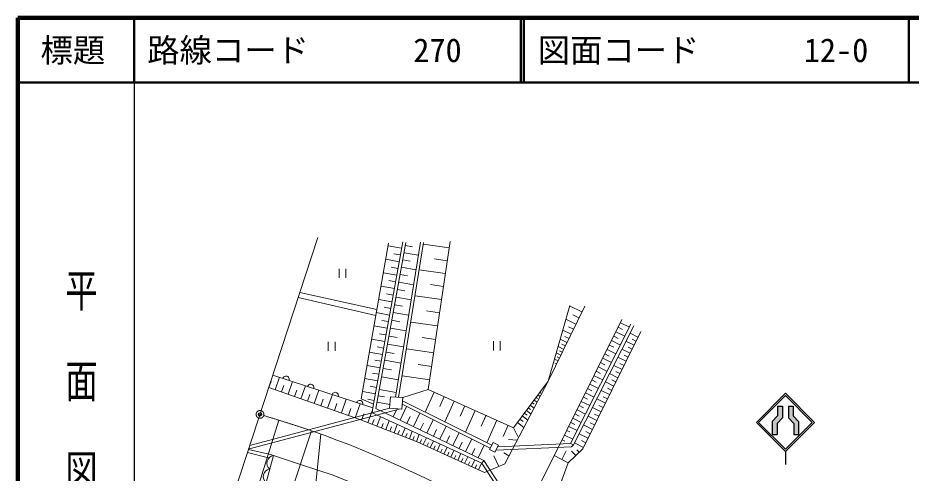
# Model space of a CAD drawing. Units: millimetres, scale not verified. Extents: x 40000 to 680000, y 20000 to 380000.
# Drawn here: x 40000 to 178120, y 309636 to 380000 of the extents above; entities that cross this region are included whole.
import ezdxf
from ezdxf.enums import TextEntityAlignment as Align

# ---------------------------------------------------------------- set-up
doc = ezdxf.new("R2010")
doc.units = ezdxf.units.MM
doc.header["$LTSCALE"] = 1000
doc.header["$PDMODE"] = 32
doc.header["$PDSIZE"] = 500
doc.linetypes.add('CHAIN', pattern=[18.5, 12, -1.5, 3.5, -1.5])
for name, color, linetype, lineweight in [('M-BGD', 7, 'Continuous', 13), ('M-BMK', 2, 'CHAIN', 13), ('M-STR-HTXT', 7, 'Continuous', 13), ('M-STR-STRC', 7, 'Continuous', 25), ('M-TTL', 2, 'Continuous', 140), ('M-TTL-BAND', 7, 'Continuous', 25), ('M-TTL-LINE', 7, 'Continuous', 50)]:
    doc.layers.add(name, color=color, linetype=linetype, lineweight=lineweight)
doc.layers.add('M-OTRS', color=6, linetype='Continuous')
doc.layers.add('M-TTL-TXT', color=7, linetype='Continuous')
doc.styles.add('@ＭＳ ゴシック', font='')
doc.styles.add('ＭＳ ゴシック', font='')
doc.styles.get('@ＭＳ ゴシック').set_extended_font_data('@MS Gothic')
doc.styles.get('ＭＳ ゴシック').set_extended_font_data('MS Gothic')

msp = doc.modelspace()

# ---------------------------------------------------------------- hatches: boundary and pattern name
at = {"layer": 'M-STR-STRC'}
for points in [[(157475, 318474), (157475, 319985), (158225, 319985), (158225, 318163), (157392, 317330), (157392, 315621), (156642, 315621), (156642, 317640)], [(159142, 319985), (159892, 319985), (159892, 318473), (160725, 317640), (160725, 315621), (159975, 315621), (159975, 317330), (159142, 318163)]]:
    msp.add_hatch(color=256, dxfattribs=at).paths.add_polyline_path(points)

# ---------------------------------------------------------------- linework, layer by layer
at = {"layer": 'M-BGD'}
for p, q in [((94882, 319703), (99510, 345376)), ((98380, 321390), (102250, 345341)), ((95374, 319614), (100002, 345287)), ((99333, 344392), (97257, 344766)), ((98880, 321351), (102744, 345261)), ((99915, 344804), (101018, 344606)), ((106674, 344454), (102707, 345036)), ((98959, 342316), (96889, 342689)), ((99146, 343354), (98108, 343541)), ((99514, 342580), (100637, 342377)), ((99717, 343702), (101921, 343305)), ((106383, 342470), (104399, 342761)), ((89676, 341196), (89676, 339796)), ((90726, 341196), (90726, 339796)), ((98772, 341281), (97737, 341467)), ((99312, 341457), (101557, 341052)), ((98585, 340246), (96521, 340618)), ((99106, 340314), (100249, 340107)), ((106092, 340487), (102068, 341078)), ((98213, 338182), (96155, 338553)), ((98399, 339214), (97367, 339400)), ((98900, 339170), (101186, 338758)), ((105796, 338475), (103784, 338771)), ((83620, 337565), (95513, 334932)), ((98028, 337153), (96999, 337338)), ((98690, 338006), (99854, 337796)), ((105501, 336464), (101419, 337063)), ((83366, 336788), (95351, 334014)), ((97842, 336123), (95790, 336493)), ((98266, 335655), (99452, 335441)), ((98480, 336841), (100809, 336421)), ((97472, 334071), (95426, 334440)), ((97657, 335097), (96631, 335282)), ((98052, 334469), (100424, 334041)), ((105202, 334422), (103160, 334722)), ((125329, 335546), (122017, 323871)), ((127212, 334567), (125313, 335489)), ((97288, 333048), (96265, 333233)), ((97834, 333261), (99042, 333043)), ((104902, 332381), (100761, 332989)), ((126290, 332668), (124728, 333427)), ((126751, 333618), (125802, 334079)), ((133164, 332887), (134561, 332192)), ((97104, 332025), (95063, 332393)), ((97617, 332053), (100033, 331618)), ((125531, 331107), (124247, 331731)), ((125911, 331888), (125130, 332267)), ((125458, 314212), (134790, 332643)), ((125904, 313986), (135236, 332417)), ((132473, 331499), (133861, 330808)), ((132818, 332193), (133512, 331848)), ((96736, 329985), (94702, 330352)), ((96920, 331005), (95900, 331189)), ((97395, 330823), (98625, 330601)), ((104598, 330311), (102528, 330614)), ((124908, 329823), (123851, 330336)), ((125219, 330465), (124577, 330777)), ((131786, 330120), (133165, 329434)), ((132130, 330810), (132819, 330467)), ((135879, 330654), (134650, 331260)), ((135576, 330039), (134962, 330342)), ((87998, 329922), (87998, 328522)), ((89048, 329922), (89048, 328522)), ((96552, 328968), (95535, 329151)), ((97173, 329593), (99634, 329149)), ((104294, 328240), (100093, 328856)), ((113528, 330015), (113528, 328615)), ((114578, 330015), (114578, 328615)), ((124394, 328766), (123526, 329188)), ((124651, 329294), (124123, 329551)), ((131105, 328751), (132474, 328070)), ((131446, 329436), (132130, 329095)), ((134660, 328182), (133405, 328801)), ((135273, 329424), (134031, 330037)), ((134967, 328803), (134346, 329109)), ((96369, 327951), (94341, 328316)), ((96947, 328340), (98200, 328114)), ((123958, 327867), (123248, 328211)), ((123739, 327417), (123384, 327589)), ((124176, 328316), (123742, 328527)), ((130428, 327391), (131788, 326714)), ((130766, 328071), (131446, 327733)), ((134041, 326927), (132773, 327552)), ((134351, 327554), (133723, 327864)), ((96003, 325922), (93981, 326287)), ((96186, 326936), (95172, 327119)), ((96721, 327087), (99227, 326635)), ((103986, 326139), (101885, 326447)), ((123521, 326967), (122971, 327234)), ((123302, 326517), (123027, 326651)), ((129756, 326040), (131106, 325368)), ((130092, 326716), (130767, 326380)), ((133416, 325658), (132134, 326290)), ((133729, 326292), (133094, 326605)), ((79437, 324802), (94882, 319703)), ((95821, 324911), (94810, 325093)), ((96491, 325811), (97768, 325581)), ((103678, 324038), (99415, 324664)), ((129088, 324699), (130430, 324031)), ((129422, 325370), (130093, 325036)), ((132784, 324376), (131488, 325015)), ((133100, 325017), (132459, 325333)), ((78826, 322860), (79165, 323829)), ((79796, 322521), (80474, 324460)), ((81769, 321831), (82459, 323804)), ((95639, 323900), (93622, 324263)), ((96261, 324535), (98814, 324075)), ((128425, 323367), (129757, 322704)), ((128757, 324033), (129423, 323701)), ((132145, 323081), (130836, 323726)), ((132464, 323729), (131816, 324048)), ((80782, 322176), (81127, 323163)), ((82773, 321480), (83124, 322484)), ((83777, 321129), (84480, 323137)), ((85822, 320414), (86536, 322458)), ((95275, 321883), (93264, 322245)), ((95457, 322891), (94449, 323073)), ((95906, 322565), (98494, 322098)), ((103464, 322584), (99508, 321302)), ((104376, 322174), (102981, 319070)), ((120718, 322132), (120887, 322006)), ((127767, 322044), (129090, 321385)), ((128096, 322705), (128757, 322376)), ((131499, 321772), (130176, 322424)), ((131822, 322426), (131167, 322749)), ((84799, 320771), (85157, 321793)), ((86862, 320050), (87226, 321090)), ((87902, 319686), (88630, 321767)), ((90020, 318946), (90761, 321063)), ((95094, 320878), (94089, 321059)), ((95552, 320598), (97519, 320244)), ((95729, 321581), (96712, 321404)), ((97474, 319664), (97612, 321449)), ((99471, 320822), (113265, 313936)), ((105929, 321476), (105231, 319924)), ((107481, 320778), (106028, 317548)), ((119522, 320530), (119817, 320309)), ((119821, 320931), (120285, 320584)), ((120120, 321331), (120352, 321158)), ((120419, 321732), (120757, 321479)), ((127112, 320730), (128427, 320075)), ((127439, 321387), (128097, 321060)), ((130847, 320449), (129510, 321108)), ((131173, 321110), (130511, 321436)), ((75631, 313319), (98976, 319547)), ((75864, 313899), (97474, 319664)), ((88961, 319316), (89331, 320375)), ((91098, 318569), (91475, 319646)), ((92176, 318192), (92929, 320347)), ((94091, 317473), (94837, 319378)), ((94882, 319703), (94776, 318944)), ((95374, 319614), (112068, 311584)), ((97474, 319664), (99369, 319516)), ((98029, 318337), (98538, 319396)), ((99087, 317828), (100106, 319946)), ((99429, 320284), (113030, 313495)), ((109095, 320052), (108369, 318437)), ((110710, 319326), (109199, 315966)), ((118624, 319328), (119342, 318792)), ((118923, 319729), (119282, 319461)), ((119222, 320129), (119814, 319688)), ((126463, 319424), (127768, 318775)), ((126788, 320077), (127440, 319752)), ((130187, 319112), (128836, 319778)), ((130517, 319780), (129849, 320110)), ((93138, 317846), (93511, 318799)), ((94776, 318944), (111729, 311190)), ((94807, 317192), (95088, 317909)), ((95524, 316912), (96085, 318345)), ((96882, 316380), (97413, 317738)), ((100131, 317326), (100633, 318370)), ((101175, 316824), (102179, 318911)), ((103232, 315835), (104221, 317892)), ((112390, 318570), (111635, 316890)), ((114070, 317815), (112498, 314319)), ((117610, 317970), (118116, 317592)), ((117987, 318476), (118840, 317839)), ((118306, 318902), (118732, 318584)), ((125818, 318128), (127114, 317483)), ((126140, 318776), (126788, 318454)), ((129521, 317761), (128156, 318434)), ((129854, 318436), (129179, 318769)), ((96203, 316646), (96469, 317325)), ((97525, 316128), (97776, 316771)), ((98168, 315877), (98671, 317162)), ((99385, 315400), (99862, 316617)), ((102203, 316329), (102698, 317358)), ((104245, 315347), (104733, 316361)), ((105259, 314860), (106234, 316887)), ((115818, 317029), (115032, 315281)), ((116633, 316662), (117390, 315087)), ((117232, 317463), (118244, 316708)), ((125177, 316841), (126464, 316200)), ((125497, 317485), (126141, 317164)), ((128848, 316396), (127468, 317076)), ((129185, 317078), (128502, 317415)), ((98776, 315638), (99015, 316247)), ((99962, 315174), (100188, 315750)), ((100539, 314948), (100991, 316101)), ((101085, 314734), (101299, 315280)), ((101632, 314520), (102059, 315613)), ((102694, 314041), (103180, 315100)), ((106258, 314379), (106739, 315378)), ((107257, 313898), (108218, 315897)), ((109226, 312951), (110174, 314921)), ((124519, 315519), (125797, 314883)), ((124879, 316242), (125354, 316006)), ((128167, 315016), (126773, 315704)), ((128508, 315706), (127818, 316046)), ((102164, 314284), (102407, 314814)), ((103224, 313797), (103468, 314328)), ((103755, 313554), (104241, 314615)), ((104286, 313310), (104529, 313841)), ((104817, 313066), (105304, 314128)), ((105880, 312578), (106369, 313642)), ((108242, 313425), (108715, 314410)), ((111167, 312018), (112101, 313959)), ((113913, 313193), (125628, 313719)), ((114187, 313706), (125458, 314212)), ((117215, 314755), (115850, 314844)), ((124142, 314761), (124563, 314552)), ((125458, 314212), (125904, 313986)), ((125904, 313986), (125628, 313719)), ((127480, 313622), (126071, 314317)), ((127824, 314319), (127127, 314663)), ((75517, 312842), (78734, 311975)), ((75670, 313308), (79047, 312490)), ((105349, 312822), (105593, 313354)), ((106413, 312333), (106657, 312866)), ((106946, 312089), (107435, 313154)), ((107479, 311844), (107724, 312377)), ((108012, 311599), (108502, 312666)), ((109080, 311109), (109571, 312177)), ((110197, 312484), (110664, 313455)), ((114362, 310678), (113614, 312332)), ((115931, 312316), (115160, 312774)), ((124087, 311752), (124802, 313080)), ((126260, 312342), (125593, 313043)), ((126796, 312852), (126421, 313245)), ((108546, 311354), (108792, 311888)), ((109615, 310863), (109861, 311398)), ((110150, 310618), (110641, 311687)), ((110686, 310372), (110932, 310907)), ((111221, 310126), (111713, 311197)), ((112068, 311584), (111729, 311190)), ((111729, 311190), (126731, 288258)), ((112068, 311584), (127149, 288532))]:
    msp.add_line(p, q, dxfattribs=at)
for points in [[(106819, 345443), (103464, 322584), (116633, 316662), (122017, 323871)], [(97334, 345201), (93066, 321127), (94992, 320312)], [(78803, 322868), (92874, 317950), (101757, 314471), (112130, 309709), (115277, 311075), (122017, 323871), (127649, 335466)], [(133401, 333365), (120612, 307669), (122655, 303915), (158527, 285556), (185204, 274027), (186539, 275818), (194118, 281491), (206127, 285301), (213415, 292507)], [(125078, 311218), (127370, 313399), (136322, 331550)], [(97612, 321449), (99508, 321302), (99369, 319516)], [(79511, 312340), (77271, 304003), (91350, 298785), (105057, 294603), (112718, 292574), (120224, 291340)], [(79047, 312490), (83693, 310990), (88767, 309311), (92687, 307746), (101517, 303782), (108419, 300138), (119820, 293512), (120290, 290986), (119655, 279985)], [(124526, 303971), (124568, 305793), (123325, 306455), (125078, 311218), (122949, 312365)]]:
    msp.add_lwpolyline(points, dxfattribs=at)
msp.add_lwpolyline([(113509, 314393), (112920, 313288), (113733, 312855), (114322, 313959)], close=True, dxfattribs=at)
for centre, radius, start, end in [((81462, 324133), 500, 341.72922, 161.72922), ((85261, 322879), 500, 341.72922, 161.72922), ((89059, 321625), 500, 341.72922, 161.72922), ((92857, 320371), 500, 341.72922, 161.72922), ((79696, 311173), 1182, 99.01551, 230.89957), ((79136, 309089), 1182, 99.01551, 230.89957)]:
    msp.add_arc(centre, radius, start, end, dxfattribs=at)
at = {"layer": 'M-BMK'}
msp.add_lwpolyline([(121843, 299378), (119966, 300355), (118088, 301331), (116208, 302304), (114326, 303273), (112441, 304235), (110552, 305190), (108659, 306136), (106760, 307072), (104855, 307995), (102944, 308905), (101026, 309799), (99100, 310677), (97165, 311536), (95222, 312375), (93270, 313192), (91308, 313986), (89336, 314755), (87354, 315497), (85395, 316198)], dxfattribs=at)
msp.add_circle((77441, 318710), 600, dxfattribs=at)
msp.add_arc((1503, 64433), 265374, 71.56407, 73.24268, dxfattribs=at)
at = {"layer": 'M-OTRS'}
msp.add_point((77441, 318710), dxfattribs=at)
msp.add_point((77441, 318710), dxfattribs=at)
at = {"layer": 'M-STR-HTXT'}
for p, q in [((64773, 280060), (86407, 346067)), ((80341, 317826), (71826, 290456)), ((85426, 316188), (76409, 289140))]:
    msp.add_line(p, q, dxfattribs=at)
msp.add_lwpolyline([(86855, 315675), (82511, 272790), (106317, 272728)], dxfattribs=at)
at = {"layer": 'M-STR-STRC'}
for p, q in [((154184, 317485), (158684, 321985)), ((163185, 317485), (158684, 321985)), ((154538, 317485), (158684, 321632)), ((162831, 317485), (158684, 321632)), ((157475, 319985), (157475, 318474)), ((157475, 319985), (158225, 319985)), ((158225, 319985), (158225, 318163)), ((159142, 319985), (159142, 318163)), ((159142, 319985), (159892, 319985)), ((159892, 319985), (159892, 318473)), ((156642, 317640), (157475, 318474)), ((157392, 317330), (158225, 318163)), ((159975, 317330), (159142, 318163)), ((160725, 317640), (159892, 318473)), ((154184, 317485), (158684, 312985)), ((154538, 317485), (158684, 313338)), ((156642, 317640), (156642, 315621)), ((157392, 317330), (157392, 315621)), ((158684, 313338), (162831, 317485)), ((158685, 312985), (163185, 317485)), ((159975, 317330), (159975, 315621)), ((160725, 317640), (160725, 315621)), ((156642, 315621), (157392, 315621)), ((159975, 315621), (160725, 315621)), ((158684, 312985), (158684, 310985))]:
    msp.add_line(p, q, dxfattribs=at)
at = {"layer": 'M-TTL'}
for p, q in [((40000, 380000), (40000, 20000)), ((680000, 380000), (40000, 380000))]:
    msp.add_line(p, q, dxfattribs=at)
at = {"layer": 'M-TTL-BAND'}
msp.add_line((58000, 370000), (58000, 20000), dxfattribs=at)
at = {"layer": 'M-TTL-LINE'}
for p, q in [((58000, 380000), (58000, 370000)), ((117750, 380000), (117750, 370000)), ((118250, 380000), (118250, 370000)), ((177750, 380000), (177750, 370000)), ((40000, 370000), (680000, 370000))]:
    msp.add_line(p, q, dxfattribs=at)

# ---------------------------------------------------------------- texts
at = {"layer": 'M-TTL-BAND', "style": '@ＭＳ ゴシック', "width": 1.4}
msp.add_text('平  面  図', height=3666, rotation=270, dxfattribs=at).set_placement((49777, 306475), align=Align.MIDDLE_RIGHT)
at = {"layer": 'M-TTL-TXT', "style": 'ＭＳ ゴシック'}
msp.add_text('標題', height=3666, dxfattribs=at).set_placement((48500, 375000), align=Align.MIDDLE_CENTER)
for s, p in [('路線コード', (60000, 375000)), ('図面コード', (120380, 375000)), ('270', (101142, 375000)), ('12-0', (161521, 375000))]:
    msp.add_text(s, height=3666, dxfattribs=at).set_placement(p, align=Align.MIDDLE_LEFT)

doc.saveas('drawing.dxf')
